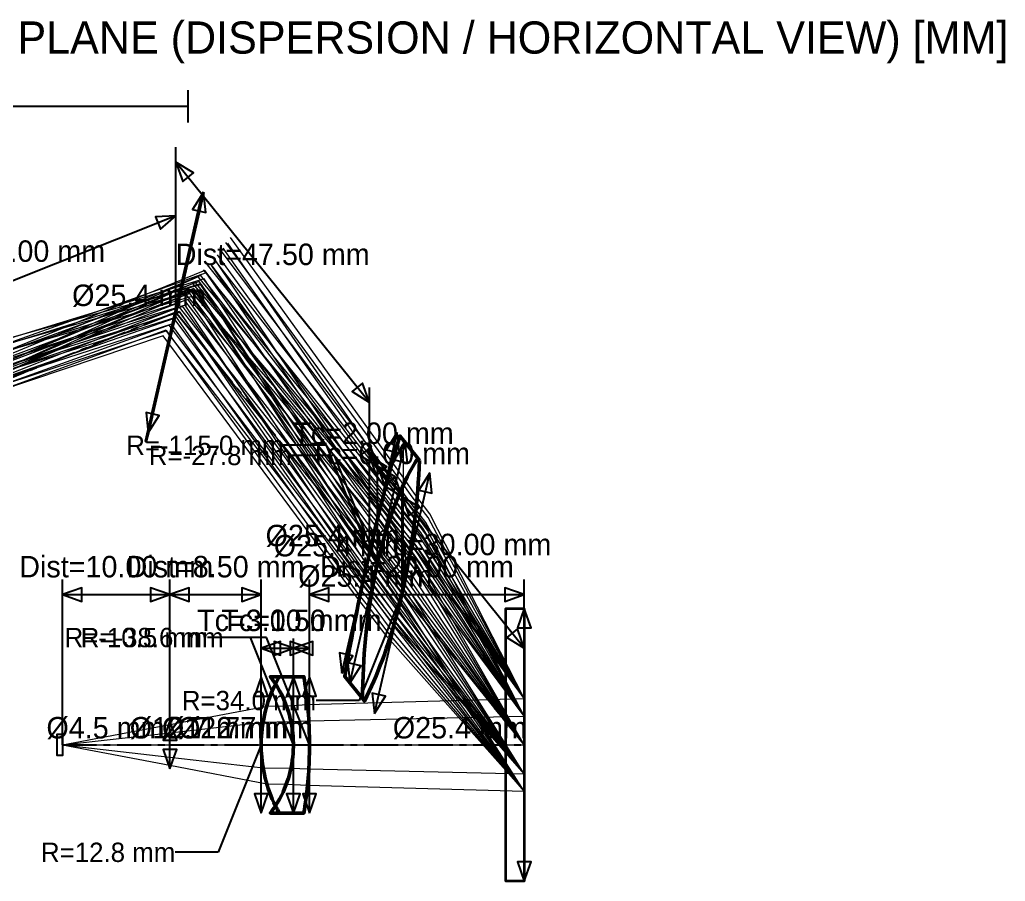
# Model space of a CAD drawing. Header units: metres. Extents: x -52 to 124, y -172 to 128.
# Drawn here: x -4 to 87.8, y 47.3 to 127.5 of the extents above; entities that cross this region are included whole.
import ezdxf
from ezdxf.enums import TextEntityAlignment as Align

# ---------------------------------------------------------------- set-up
doc = ezdxf.new("R2010")
doc.units = ezdxf.units.M
doc.linetypes.add('CENTER', pattern=[5.08, 3.175, -0.635, 0.635, -0.635])
for name, color, linetype, lineweight in [('ANNOTATIONS', 3, 'CONTINUOUS', 25), ('DIMENSIONS_LINEAR', 4, 'CONTINUOUS', 25), ('DIMENSIONS_RADIAL', 6, 'CONTINUOUS', 25), ('OPTICAL_AXIS', 1, 'CENTER', 25), ('OPTICS_COMPONENTS', 2, 'CONTINUOUS', 35), ('OPTICS_HATCH', 8, 'CONTINUOUS', 13), ('OPTICS_LENSES', 7, 'CONTINUOUS', 50), ('RAYS_785NM', 1, 'CONTINUOUS', 18), ('RAYS_850NM', 3, 'CONTINUOUS', 18), ('RAYS_900NM', 5, 'CONTINUOUS', 18)]:
    doc.layers.add(name, color=color, linetype=linetype, lineweight=lineweight)
doc.styles.add('OpenSansCondensed-Light', font='OpenSansCondensed-Light.ttf')
doc.dimstyles.new('EZDXF', dxfattribs={"dimtxt": 0.25, "dimasz": 0.175, "dimexe": 0.375, "dimexo": 0.125, "dimgap": 0.1, "dimtad": 1, "dimlfac": 100, "dimzin": 12, "dimdsep": 46, "dimtxsty": 'OpenSansCondensed-Light', "dimblk": 'ARCHTICK', "dimcen": 2.5, "dimazin": 3, "dimtfac": 0.5, "dimtmove": 2, "dimatfit": 3})

# ---------------------------------------------------------------- blocks, each defined once
blk = doc.blocks.new('_ARCHTICK')
at = {"color": 0, "linetype": 'BYBLOCK', "const_width": 0.15}
blk.add_lwpolyline([(-0.5, -0.5), (0.5, 0.5)], dxfattribs=at)

msp = doc.modelspace()

# ---------------------------------------------------------------- hatches: boundary and pattern name
at = {"layer": 'OPTICS_HATCH'}
h = msp.add_hatch(dxfattribs=at)
h.set_pattern_fill('ANSI31', scale=2.5, angle=45)
h.paths.add_polyline_path([(33.08, 86.713), (32.825, 86.291), (32.578, 85.859), (32.339, 85.418), (32.107, 84.967), (31.882, 84.508), (31.665, 84.04), (31.454, 83.563), (31.249, 83.079), (31.052, 82.586), (30.86, 82.086), (30.675, 81.577), (30.496, 81.061), (30.323, 80.538), (30.156, 80.007), (29.995, 79.468), (29.84, 78.923), (29.69, 78.37), (29.547, 77.81), (29.409, 77.242), (29.277, 76.668), (29.151, 76.086), (29.031, 75.497), (28.916, 74.901), (28.807, 74.298), (28.705, 73.687), (28.608, 73.069), (28.517, 72.443), (28.432, 71.81), (28.354, 71.17), (28.281, 70.521), (28.215, 69.865), (28.156, 69.201), (28.103, 68.528), (28.057, 67.847), (28.017, 67.157), (27.985, 66.459), (27.961, 65.751), (27.944, 65.034), (27.935, 64.307), (26.278, 66.364), (26.278, 66.364), (26.383, 66.971), (26.49, 67.577), (26.598, 68.181), (26.707, 68.784), (26.818, 69.385), (26.93, 69.983), (27.044, 70.581), (27.159, 71.176), (27.276, 71.77), (27.393, 72.362), (27.513, 72.952), (27.633, 73.54), (27.756, 74.127), (27.879, 74.712), (28.004, 75.295), (28.13, 75.877), (28.258, 76.456), (28.387, 77.034), (28.518, 77.611), (28.65, 78.185), (28.783, 78.758), (28.918, 79.329), (29.054, 79.898), (29.191, 80.466), (29.33, 81.032), (29.471, 81.596), (29.612, 82.158), (29.756, 82.719), (29.9, 83.277), (30.046, 83.835), (30.193, 84.39), (30.342, 84.944), (30.492, 85.495), (30.644, 86.046), (30.797, 86.594), (30.951, 87.141), (31.107, 87.685), (31.264, 88.228), (31.423, 88.77), (33.08, 86.713)])
h = msp.add_hatch(dxfattribs=at)
h.set_pattern_fill('ANSI31', scale=2.5, angle=45)
h.paths.add_polyline_path([(33.258, 86.492), (33.222, 85.798), (33.181, 85.111), (33.134, 84.43), (33.082, 83.757), (33.024, 83.091), (32.961, 82.431), (32.892, 81.777), (32.819, 81.13), (32.74, 80.49), (32.657, 79.855), (32.568, 79.227), (32.474, 78.605), (32.376, 77.989), (32.272, 77.379), (32.164, 76.775), (32.051, 76.177), (31.934, 75.585), (31.811, 74.998), (31.684, 74.418), (31.552, 73.843), (31.415, 73.275), (31.274, 72.712), (31.128, 72.155), (30.977, 71.604), (30.821, 71.059), (30.661, 70.52), (30.495, 69.987), (30.325, 69.46), (30.15, 68.939), (29.97, 68.425), (29.785, 67.916), (29.594, 67.414), (29.399, 66.919), (29.198, 66.43), (28.992, 65.947), (28.781, 65.471), (28.564, 65.003), (28.341, 64.541), (28.112, 64.086), (27.935, 64.307), (27.935, 64.307), (27.944, 65.034), (27.961, 65.751), (27.985, 66.459), (28.017, 67.157), (28.057, 67.847), (28.103, 68.528), (28.156, 69.201), (28.215, 69.865), (28.281, 70.521), (28.354, 71.17), (28.432, 71.81), (28.517, 72.443), (28.608, 73.069), (28.705, 73.687), (28.807, 74.298), (28.916, 74.901), (29.031, 75.497), (29.151, 76.086), (29.277, 76.668), (29.409, 77.242), (29.547, 77.81), (29.69, 78.37), (29.84, 78.923), (29.995, 79.468), (30.156, 80.007), (30.323, 80.538), (30.496, 81.061), (30.675, 81.577), (30.86, 82.086), (31.052, 82.586), (31.249, 83.079), (31.454, 83.563), (31.665, 84.04), (31.882, 84.508), (32.107, 84.967), (32.339, 85.418), (32.578, 85.859), (32.825, 86.291), (33.08, 86.713), (33.258, 86.492)])
h = msp.add_hatch(dxfattribs=at)
h.set_pattern_fill('ANSI31', scale=2.5, angle=45)
h.paths.add_polyline_path([(20.186, 66.35), (20.006, 66.024), (19.839, 65.699), (19.682, 65.373), (19.537, 65.047), (19.403, 64.722), (19.279, 64.396), (19.164, 64.071), (19.06, 63.745), (18.965, 63.419), (18.879, 63.094), (18.803, 62.768), (18.735, 62.442), (18.676, 62.117), (18.626, 61.791), (18.584, 61.465), (18.551, 61.14), (18.526, 60.814), (18.509, 60.488), (18.501, 60.163), (18.501, 59.837), (18.509, 59.512), (18.526, 59.186), (18.551, 58.86), (18.584, 58.535), (18.626, 58.209), (18.676, 57.883), (18.735, 57.558), (18.803, 57.232), (18.879, 56.906), (18.965, 56.581), (19.06, 56.255), (19.164, 55.929), (19.279, 55.604), (19.403, 55.278), (19.537, 54.953), (19.682, 54.627), (19.839, 54.301), (20.006, 53.976), (20.186, 53.65), (19.362, 53.65), (19.362, 53.65), (19.6, 53.976), (19.819, 54.301), (20.021, 54.627), (20.207, 54.953), (20.378, 55.278), (20.535, 55.604), (20.679, 55.929), (20.809, 56.255), (20.928, 56.581), (21.034, 56.906), (21.129, 57.232), (21.212, 57.558), (21.284, 57.883), (21.346, 58.209), (21.397, 58.535), (21.438, 58.86), (21.468, 59.186), (21.489, 59.512), (21.499, 59.837), (21.499, 60.163), (21.489, 60.488), (21.468, 60.814), (21.438, 61.14), (21.397, 61.465), (21.346, 61.791), (21.284, 62.117), (21.212, 62.442), (21.129, 62.768), (21.034, 63.094), (20.928, 63.419), (20.809, 63.745), (20.679, 64.071), (20.535, 64.396), (20.378, 64.722), (20.207, 65.047), (20.021, 65.373), (19.819, 65.699), (19.6, 66.024), (19.362, 66.35), (20.186, 66.35)])
h = msp.add_hatch(dxfattribs=at)
h.set_pattern_fill('ANSI31', scale=2.5, angle=45)
h.paths.add_polyline_path([(19.362, 66.35), (19.6, 66.024), (19.819, 65.699), (20.021, 65.373), (20.207, 65.047), (20.378, 64.722), (20.535, 64.396), (20.679, 64.071), (20.809, 63.745), (20.928, 63.419), (21.034, 63.094), (21.129, 62.768), (21.212, 62.442), (21.284, 62.117), (21.346, 61.791), (21.397, 61.465), (21.438, 61.14), (21.468, 60.814), (21.489, 60.488), (21.499, 60.163), (21.499, 59.837), (21.489, 59.512), (21.468, 59.186), (21.438, 58.86), (21.397, 58.535), (21.346, 58.209), (21.284, 57.883), (21.212, 57.558), (21.129, 57.232), (21.034, 56.906), (20.928, 56.581), (20.809, 56.255), (20.679, 55.929), (20.535, 55.604), (20.378, 55.278), (20.207, 54.953), (20.021, 54.627), (19.819, 54.301), (19.6, 53.976), (19.362, 53.65), (22.474, 53.65), (22.474, 53.65), (22.527, 53.976), (22.577, 54.301), (22.624, 54.627), (22.669, 54.953), (22.71, 55.278), (22.749, 55.604), (22.785, 55.929), (22.818, 56.255), (22.848, 56.581), (22.876, 56.906), (22.901, 57.232), (22.923, 57.558), (22.942, 57.883), (22.958, 58.209), (22.972, 58.535), (22.983, 58.86), (22.991, 59.186), (22.997, 59.512), (23, 59.837), (23, 60.163), (22.997, 60.488), (22.991, 60.814), (22.983, 61.14), (22.972, 61.465), (22.958, 61.791), (22.942, 62.117), (22.923, 62.442), (22.901, 62.768), (22.876, 63.094), (22.848, 63.419), (22.818, 63.745), (22.785, 64.071), (22.749, 64.396), (22.71, 64.722), (22.669, 65.047), (22.624, 65.373), (22.577, 65.699), (22.527, 66.024), (22.474, 66.35), (19.362, 66.35)])

# ---------------------------------------------------------------- linework, layer by layer
at = {"layer": 'ANNOTATIONS'}
for p, q in [((11.698, 117.974), (11.698, 120.974)), ((-38.302, 119.474), (11.698, 119.474))]:
    msp.add_line(p, q, dxfattribs=at)
msp.add_lwpolyline([(0, 61), (0, 59), (-0.5, 59), (-0.5, 61)], close=True, dxfattribs=at)
at = {"layer": 'DIMENSIONS_LINEAR'}
for p, q in [((10.563, 100.27), (10.563, 115.671)), ((28.584, 91.898), (10.563, 114.27)), ((7.99, 89.067), (13.136, 111.474)), ((10.563, 100.27), (10.563, 110.171)), ((10.563, 109.27), (-19.045, 97.495)), ((28.584, 77.898), (28.584, 93.298)), ((26.011, 66.695), (31.156, 89.101)), ((26.77, 65.753), (31.915, 88.159)), ((28.584, 77.898), (28.584, 87.798)), ((29.342, 85.956), (28.584, 86.898)), ((29.342, 76.956), (29.342, 86.856)), ((29.342, 76.956), (29.342, 86.856)), ((31.619, 83.13), (29.342, 85.956)), ((29.046, 62.927), (34.191, 85.333)), ((31.619, 74.13), (31.619, 84.03)), ((31.619, 74.13), (31.619, 84.03)), ((43, 69), (31.619, 83.13)), ((0, 60), (0, 75.4)), ((10, 60), (10, 75.4)), ((10, 60), (10, 75.4)), ((18.5, 60), (18.5, 75.4)), ((23, 60), (23, 75.4)), ((43, 60), (43, 75.4)), ((0, 74), (10, 74)), ((10, 74), (18.5, 74)), ((23, 74), (43, 74)), ((43, 47.3), (43, 72.7)), ((18.5, 60), (18.5, 69.9)), ((21.5, 60), (21.5, 69.9)), ((21.5, 60), (21.5, 69.9)), ((23, 60), (23, 69.9)), ((43, 60), (43, 69.9)), ((18.5, 69), (21.5, 69)), ((21.5, 69), (23, 69)), ((18.5, 53.65), (18.5, 66.35)), ((21.5, 53.65), (21.5, 66.35)), ((23, 53.65), (23, 66.35)), ((10, 57.764), (10, 62.236))]:
    msp.add_line(p, q, dxfattribs=at)
for points in [[(10.563, 114.27), (11.201, 112.473), (12.183, 113.264)], [(13.136, 111.474), (12.119, 109.86), (13.347, 109.578)], [(10.563, 109.27), (8.658, 109.191), (9.123, 108.02)], [(28.584, 91.898), (27.945, 93.695), (26.964, 92.905)], [(7.99, 89.067), (9.007, 90.681), (7.779, 90.963)], [(31.156, 89.101), (30.139, 87.488), (31.367, 87.206)], [(31.915, 88.159), (30.898, 86.546), (32.126, 86.264)], [(29.342, 85.956), (28.704, 87.753), (27.723, 86.963)], [(28.584, 86.898), (29.222, 85.101), (30.203, 85.891)], [(29.342, 85.956), (29.981, 84.159), (30.962, 84.949)], [(31.619, 83.13), (30.98, 84.927), (29.999, 84.137)], [(34.191, 85.333), (33.174, 83.72), (34.402, 83.438)], [(31.619, 83.13), (32.257, 81.333), (33.238, 82.123)], [(0, 74), (1.8, 73.37), (1.8, 74.63)], [(10, 74), (8.2, 74.63), (8.2, 73.37)], [(10, 74), (11.8, 73.37), (11.8, 74.63)], [(18.5, 74), (16.7, 74.63), (16.7, 73.37)], [(23, 74), (24.8, 73.37), (24.8, 74.63)], [(43, 74), (41.2, 74.63), (41.2, 73.37)], [(43, 72.7), (42.37, 70.9), (43.63, 70.9)], [(43, 69), (42.362, 70.797), (41.38, 70.007)], [(18.5, 69), (20.3, 68.37), (20.3, 69.63)], [(21.5, 69), (19.7, 69.63), (19.7, 68.37)], [(23, 69), (21.2, 69.63), (21.2, 68.37)], [(21.5, 69), (23.3, 68.37), (23.3, 69.63)], [(26.011, 66.695), (27.028, 68.308), (25.8, 68.59)], [(26.77, 65.753), (27.787, 67.366), (26.559, 67.648)], [(18.5, 66.35), (17.87, 64.55), (19.13, 64.55)], [(21.5, 66.35), (20.87, 64.55), (22.13, 64.55)], [(23, 66.35), (22.37, 64.55), (23.63, 64.55)], [(29.046, 62.927), (30.063, 64.54), (28.835, 64.822)], [(10, 62.236), (9.37, 60.436), (10.63, 60.436)], [(10, 57.764), (10.63, 59.564), (9.37, 59.564)], [(18.5, 53.65), (19.13, 55.45), (17.87, 55.45)], [(21.5, 53.65), (22.13, 55.45), (20.87, 55.45)], [(23, 53.65), (23.63, 55.45), (22.37, 55.45)], [(43, 47.3), (43.63, 49.1), (42.37, 49.1)]]:
    msp.add_lwpolyline(points, close=True, dxfattribs=at)
at = {"layer": 'OPTICAL_AXIS'}
for p, q in [((10.563, 100.27), (-19.045, 88.495)), ((28.584, 77.898), (10.563, 100.27)), ((29.342, 76.956), (28.584, 77.898)), ((31.619, 74.13), (29.342, 76.956)), ((43, 60), (31.619, 74.13)), ((0, 60), (10, 60)), ((10, 60), (18.5, 60)), ((18.5, 60), (21.5, 60)), ((21.5, 60), (23, 60)), ((23, 60), (43, 60))]:
    msp.add_line(p, q, dxfattribs=at)
at = {"layer": 'OPTICS_COMPONENTS'}
for points in [[(13.136, 111.474), (7.99, 89.067), (7.745, 88.252), (12.89, 110.658)], [(43, 72.7), (43, 47.3), (41.268, 47.3), (41.268, 72.7)]]:
    msp.add_lwpolyline(points, close=True, dxfattribs=at)
at = {"layer": 'OPTICS_LENSES'}
for points in [[(33.08, 86.713), (32.825, 86.291), (32.578, 85.859), (32.339, 85.418), (32.107, 84.967), (31.882, 84.508), (31.665, 84.04), (31.454, 83.563), (31.249, 83.079), (31.052, 82.586), (30.86, 82.086), (30.675, 81.577), (30.496, 81.061), (30.323, 80.538), (30.156, 80.007), (29.995, 79.468), (29.84, 78.923), (29.69, 78.37), (29.547, 77.81), (29.409, 77.242), (29.277, 76.668), (29.151, 76.086), (29.031, 75.497), (28.916, 74.901), (28.807, 74.298), (28.705, 73.687), (28.608, 73.069), (28.517, 72.443), (28.432, 71.81), (28.354, 71.17), (28.281, 70.521), (28.215, 69.865), (28.156, 69.201), (28.103, 68.528), (28.057, 67.847), (28.017, 67.157), (27.985, 66.459), (27.961, 65.751), (27.944, 65.034), (27.935, 64.307), (26.278, 66.364), (26.278, 66.364), (26.383, 66.971), (26.49, 67.577), (26.598, 68.181), (26.707, 68.784), (26.818, 69.385), (26.93, 69.983), (27.044, 70.581), (27.159, 71.176), (27.276, 71.77), (27.393, 72.362), (27.513, 72.952), (27.633, 73.54), (27.756, 74.127), (27.879, 74.712), (28.004, 75.295), (28.13, 75.877), (28.258, 76.456), (28.387, 77.034), (28.518, 77.611), (28.65, 78.185), (28.783, 78.758), (28.918, 79.329), (29.054, 79.898), (29.191, 80.466), (29.33, 81.032), (29.471, 81.596), (29.612, 82.158), (29.756, 82.719), (29.9, 83.277), (30.046, 83.835), (30.193, 84.39), (30.342, 84.944), (30.492, 85.495), (30.644, 86.046), (30.797, 86.594), (30.951, 87.141), (31.107, 87.685), (31.264, 88.228), (31.423, 88.77), (33.08, 86.713)], [(33.258, 86.492), (33.222, 85.798), (33.181, 85.111), (33.134, 84.43), (33.082, 83.757), (33.024, 83.091), (32.961, 82.431), (32.892, 81.777), (32.819, 81.13), (32.74, 80.49), (32.657, 79.855), (32.568, 79.227), (32.474, 78.605), (32.376, 77.989), (32.272, 77.379), (32.164, 76.775), (32.051, 76.177), (31.934, 75.585), (31.811, 74.998), (31.684, 74.418), (31.552, 73.843), (31.415, 73.275), (31.274, 72.712), (31.128, 72.155), (30.977, 71.604), (30.821, 71.059), (30.661, 70.52), (30.495, 69.987), (30.325, 69.46), (30.15, 68.939), (29.97, 68.425), (29.785, 67.916), (29.594, 67.414), (29.399, 66.919), (29.198, 66.43), (28.992, 65.947), (28.781, 65.471), (28.564, 65.003), (28.341, 64.541), (28.112, 64.086), (27.935, 64.307), (27.935, 64.307), (27.944, 65.034), (27.961, 65.751), (27.985, 66.459), (28.017, 67.157), (28.057, 67.847), (28.103, 68.528), (28.156, 69.201), (28.215, 69.865), (28.281, 70.521), (28.354, 71.17), (28.432, 71.81), (28.517, 72.443), (28.608, 73.069), (28.705, 73.687), (28.807, 74.298), (28.916, 74.901), (29.031, 75.497), (29.151, 76.086), (29.277, 76.668), (29.409, 77.242), (29.547, 77.81), (29.69, 78.37), (29.84, 78.923), (29.995, 79.468), (30.156, 80.007), (30.323, 80.538), (30.496, 81.061), (30.675, 81.577), (30.86, 82.086), (31.052, 82.586), (31.249, 83.079), (31.454, 83.563), (31.665, 84.04), (31.882, 84.508), (32.107, 84.967), (32.339, 85.418), (32.578, 85.859), (32.825, 86.291), (33.08, 86.713), (33.258, 86.492)], [(20.186, 66.35), (20.006, 66.024), (19.839, 65.699), (19.682, 65.373), (19.537, 65.047), (19.403, 64.722), (19.279, 64.396), (19.164, 64.071), (19.06, 63.745), (18.965, 63.419), (18.879, 63.094), (18.803, 62.768), (18.735, 62.442), (18.676, 62.117), (18.626, 61.791), (18.584, 61.465), (18.551, 61.14), (18.526, 60.814), (18.509, 60.488), (18.501, 60.163), (18.501, 59.837), (18.509, 59.512), (18.526, 59.186), (18.551, 58.86), (18.584, 58.535), (18.626, 58.209), (18.676, 57.883), (18.735, 57.558), (18.803, 57.232), (18.879, 56.906), (18.965, 56.581), (19.06, 56.255), (19.164, 55.929), (19.279, 55.604), (19.403, 55.278), (19.537, 54.953), (19.682, 54.627), (19.839, 54.301), (20.006, 53.976), (20.186, 53.65), (19.362, 53.65), (19.362, 53.65), (19.6, 53.976), (19.819, 54.301), (20.021, 54.627), (20.207, 54.953), (20.378, 55.278), (20.535, 55.604), (20.679, 55.929), (20.809, 56.255), (20.928, 56.581), (21.034, 56.906), (21.129, 57.232), (21.212, 57.558), (21.284, 57.883), (21.346, 58.209), (21.397, 58.535), (21.438, 58.86), (21.468, 59.186), (21.489, 59.512), (21.499, 59.837), (21.499, 60.163), (21.489, 60.488), (21.468, 60.814), (21.438, 61.14), (21.397, 61.465), (21.346, 61.791), (21.284, 62.117), (21.212, 62.442), (21.129, 62.768), (21.034, 63.094), (20.928, 63.419), (20.809, 63.745), (20.679, 64.071), (20.535, 64.396), (20.378, 64.722), (20.207, 65.047), (20.021, 65.373), (19.819, 65.699), (19.6, 66.024), (19.362, 66.35), (20.186, 66.35)], [(19.362, 66.35), (19.6, 66.024), (19.819, 65.699), (20.021, 65.373), (20.207, 65.047), (20.378, 64.722), (20.535, 64.396), (20.679, 64.071), (20.809, 63.745), (20.928, 63.419), (21.034, 63.094), (21.129, 62.768), (21.212, 62.442), (21.284, 62.117), (21.346, 61.791), (21.397, 61.465), (21.438, 61.14), (21.468, 60.814), (21.489, 60.488), (21.499, 60.163), (21.499, 59.837), (21.489, 59.512), (21.468, 59.186), (21.438, 58.86), (21.397, 58.535), (21.346, 58.209), (21.284, 57.883), (21.212, 57.558), (21.129, 57.232), (21.034, 56.906), (20.928, 56.581), (20.809, 56.255), (20.679, 55.929), (20.535, 55.604), (20.378, 55.278), (20.207, 54.953), (20.021, 54.627), (19.819, 54.301), (19.6, 53.976), (19.362, 53.65), (22.474, 53.65), (22.474, 53.65), (22.527, 53.976), (22.577, 54.301), (22.624, 54.627), (22.669, 54.953), (22.71, 55.278), (22.749, 55.604), (22.785, 55.929), (22.818, 56.255), (22.848, 56.581), (22.876, 56.906), (22.901, 57.232), (22.923, 57.558), (22.942, 57.883), (22.958, 58.209), (22.972, 58.535), (22.983, 58.86), (22.991, 59.186), (22.997, 59.512), (23, 59.837), (23, 60.163), (22.997, 60.488), (22.991, 60.814), (22.983, 61.14), (22.972, 61.465), (22.958, 61.791), (22.942, 62.117), (22.923, 62.442), (22.901, 62.768), (22.876, 63.094), (22.848, 63.419), (22.818, 63.745), (22.785, 64.071), (22.749, 64.396), (22.71, 64.722), (22.669, 65.047), (22.624, 65.373), (22.577, 65.699), (22.527, 66.024), (22.474, 66.35), (19.362, 66.35)]]:
    msp.add_lwpolyline(points, close=True, dxfattribs=at)
at = {"layer": 'RAYS_785NM'}
for p, q in [((30.912, 82.837), (14.428, 105.624)), ((31.286, 84.101), (14.681, 106.149)), ((13.365, 103.963), (-15.881, 93.558)), ((30.484, 82.9), (13.119, 104.243)), ((29.981, 80.23), (13.365, 103.963)), ((12.871, 103.708), (-16.739, 91.506)), ((30.115, 81.622), (12.871, 103.708)), ((11.527, 101.943), (-18.277, 89.088)), ((11.769, 102.481), (-18.211, 88.788)), ((11.858, 102.034), (-17.55, 90.925)), ((12.302, 102.286), (-16.731, 92.975)), ((29.452, 80.545), (11.527, 101.943)), ((29.818, 81.84), (11.769, 102.481)), ((29.221, 78.999), (11.858, 102.034)), ((29.074, 77.576), (12.302, 102.286)), ((12.041, 101.745), (-16.828, 93.265)), ((28.726, 76.257), (12.041, 101.745)), ((10.563, 100.27), (-19.045, 88.495)), ((10.851, 100.36), (-18.347, 90.34)), ((28.584, 77.898), (10.563, 100.27)), ((28.344, 76.312), (10.851, 100.36)), ((10.601, 99.823), (-18.418, 90.643)), ((27.995, 74.96), (10.601, 99.823)), ((9.611, 98.613), (-19.781, 87.944)), ((27.727, 75.171), (9.611, 98.613)), ((9.373, 98.084), (-19.822, 88.277)), ((27.375, 73.783), (9.373, 98.084)), ((32.256, 82.755), (31.286, 84.101)), ((31.388, 81.72), (30.484, 82.9)), ((31.786, 81.61), (30.912, 82.837)), ((33.825, 80.725), (32.256, 82.755)), ((30.678, 80.778), (29.818, 81.84)), ((33.217, 79.47), (31.388, 81.72)), ((30.942, 80.531), (30.115, 81.622)), ((32.7, 78.404), (30.678, 80.778)), ((33.581, 79.222), (31.786, 81.61)), ((30.252, 79.547), (29.452, 80.545)), ((30.739, 79.175), (29.981, 80.23)), ((32.95, 77.99), (30.942, 80.531)), ((43, 64.311), (33.825, 80.725)), ((29.971, 78.017), (29.221, 78.999)), ((32.411, 76.937), (30.252, 79.547)), ((32.84, 76.311), (30.739, 79.175)), ((43, 64.309), (33.217, 79.47)), ((43, 62.687), (33.581, 79.222)), ((32.187, 75.143), (29.971, 78.017)), ((43, 64.307), (32.7, 78.404)), ((29.342, 76.956), (28.584, 77.898)), ((29.807, 76.565), (29.074, 77.576)), ((43, 62.686), (32.95, 77.99)), ((29.11, 75.315), (28.344, 76.312)), ((29.476, 75.213), (28.726, 76.257)), ((31.619, 74.13), (29.342, 76.956)), ((31.989, 73.526), (29.807, 76.565)), ((43, 62.685), (32.411, 76.937)), ((43, 60), (32.84, 76.311)), ((31.3, 72.401), (29.11, 75.315)), ((28.541, 74.163), (27.727, 75.171)), ((28.801, 73.899), (27.995, 74.96)), ((31.601, 72.178), (29.476, 75.213)), ((43, 60), (32.187, 75.143)), ((28.252, 72.685), (27.375, 73.783)), ((30.693, 71.413), (28.541, 74.163)), ((30.879, 71.059), (28.801, 73.899)), ((43, 60), (31.619, 74.13)), ((43, 57.313), (31.989, 73.526)), ((30.237, 70.073), (28.252, 72.685)), ((43, 57.314), (31.3, 72.401)), ((43, 55.689), (31.601, 72.178)), ((43, 57.315), (30.693, 71.413)), ((43, 55.691), (30.879, 71.059)), ((43, 55.693), (30.237, 70.073)), ((22.816, 63.763), (43, 64.311)), ((22.816, 63.763), (43, 64.309)), ((22.816, 63.762), (43, 64.307)), ((10, 61.901), (19.021, 63.615)), ((10, 61.901), (19.021, 63.615)), ((10, 61.901), (19.021, 63.615)), ((19.021, 63.615), (20.844, 63.653)), ((19.021, 63.615), (20.844, 63.653)), ((19.021, 63.615), (20.844, 63.653)), ((20.844, 63.653), (22.816, 63.763)), ((20.844, 63.653), (22.816, 63.763)), ((20.844, 63.653), (22.816, 63.762)), ((22.935, 62.237), (43, 62.687)), ((22.935, 62.236), (43, 62.686)), ((22.935, 62.236), (43, 62.685)), ((0, 60), (10, 61.901)), ((0, 60), (10, 61.901)), ((0, 60), (10, 61.901)), ((10, 61.14), (18.678, 62.13)), ((10, 61.14), (18.678, 62.13)), ((10, 61.14), (18.678, 62.13)), ((18.678, 62.13), (21.272, 62.175)), ((18.678, 62.13), (21.272, 62.175)), ((18.678, 62.13), (21.272, 62.175)), ((21.272, 62.175), (22.935, 62.237)), ((21.272, 62.175), (22.935, 62.236)), ((21.272, 62.175), (22.935, 62.236)), ((0, 60), (10, 61.14)), ((0, 60), (10, 61.14)), ((0, 60), (10, 61.14)), ((0, 60), (10, 58.099)), ((0, 60), (10, 58.86)), ((0, 60), (10, 60)), ((0, 60), (10, 58.099)), ((0, 60), (10, 58.86)), ((0, 60), (10, 60)), ((0, 60), (10, 58.099)), ((0, 60), (10, 58.86)), ((0, 60), (10, 60)), ((10, 60), (18.5, 60)), ((10, 60), (18.5, 60)), ((10, 60), (18.5, 60)), ((18.5, 60), (21.5, 60)), ((18.5, 60), (21.5, 60)), ((18.5, 60), (21.5, 60)), ((21.5, 60), (23, 60)), ((21.5, 60), (23, 60)), ((21.5, 60), (23, 60)), ((23, 60), (43, 60)), ((23, 60), (43, 60)), ((23, 60), (43, 60)), ((10, 58.86), (18.678, 57.87)), ((10, 58.86), (18.678, 57.87)), ((10, 58.86), (18.678, 57.87)), ((10, 58.099), (19.021, 56.385)), ((10, 58.099), (19.021, 56.385)), ((10, 58.099), (19.021, 56.385)), ((18.678, 57.87), (21.272, 57.825)), ((18.678, 57.87), (21.272, 57.825)), ((18.678, 57.87), (21.272, 57.825)), ((21.272, 57.825), (22.935, 57.764)), ((21.272, 57.825), (22.935, 57.764)), ((21.272, 57.825), (22.935, 57.763)), ((22.935, 57.764), (43, 57.315)), ((22.935, 57.764), (43, 57.314)), ((22.935, 57.763), (43, 57.313)), ((19.021, 56.385), (20.844, 56.347)), ((19.021, 56.385), (20.844, 56.347)), ((19.021, 56.385), (20.844, 56.347)), ((20.844, 56.347), (22.816, 56.238)), ((20.844, 56.347), (22.816, 56.237)), ((20.844, 56.347), (22.816, 56.237)), ((22.816, 56.238), (43, 55.693)), ((22.816, 56.237), (43, 55.691)), ((22.816, 56.237), (43, 55.689))]:
    msp.add_line(p, q, dxfattribs=at)
at = {"layer": 'RAYS_850NM'}
for p, q in [((31.574, 84.514), (15.223, 106.78)), ((31.197, 83.253), (14.969, 106.26)), ((30.676, 83.195), (13.501, 104.721)), ((13.251, 104.188), (-16.315, 92.157)), ((30.306, 81.921), (13.251, 104.188)), ((30.251, 80.649), (13.89, 104.606)), ((12.13, 102.963), (-17.789, 89.45)), ((12.809, 102.931), (-16.182, 93.856)), ((29.994, 82.125), (12.13, 102.963)), ((29.333, 78.003), (12.809, 102.931)), ((11.886, 102.425), (-17.86, 89.752)), ((12.225, 102.516), (-17.136, 91.586)), ((12.545, 102.391), (-16.285, 94.145)), ((29.627, 80.836), (11.886, 102.425)), ((29.404, 79.304), (12.225, 102.516)), ((28.985, 76.695), (12.545, 102.391)), ((10.908, 100.75), (-18.64, 89.159)), ((10.951, 100.301), (-18.026, 91.295)), ((11.204, 100.84), (-17.948, 90.997)), ((28.752, 78.196), (10.908, 100.75)), ((28.172, 75.282), (10.951, 100.301)), ((28.52, 76.625), (11.204, 100.84)), ((9.699, 98.556), (-19.444, 88.918)), ((9.941, 99.087), (-19.395, 88.595)), ((27.54, 74.103), (9.699, 98.556)), ((27.89, 75.481), (9.941, 99.087)), ((32.571, 83.102), (31.574, 84.514)), ((31.595, 81.978), (30.676, 83.195)), ((32.092, 81.972), (31.197, 83.253)), ((34.04, 81.171), (32.571, 83.102)), ((30.865, 81.034), (29.994, 82.125)), ((31.143, 80.8), (30.306, 81.921)), ((33.364, 79.774), (31.595, 81.978)), ((33.803, 79.657), (32.092, 81.972)), ((30.433, 79.815), (29.627, 80.836)), ((32.838, 78.688), (30.865, 81.034)), ((33.103, 78.288), (31.143, 80.8)), ((43, 64.312), (34.04, 81.171)), ((31.017, 79.562), (30.251, 80.649)), ((30.154, 78.306), (29.404, 79.304)), ((32.555, 77.218), (30.433, 79.815)), ((33.068, 76.72), (31.017, 79.562)), ((43, 64.309), (33.364, 79.774)), ((43, 62.688), (33.803, 79.657)), ((29.507, 77.246), (28.752, 78.196)), ((32.346, 75.428), (30.154, 78.306)), ((43, 64.307), (32.838, 78.688)), ((43, 62.686), (33.103, 78.288)), ((30.059, 76.982), (29.333, 78.003)), ((31.771, 74.402), (29.507, 77.246)), ((43, 62.685), (32.555, 77.218)), ((29.276, 75.628), (28.52, 76.625)), ((29.721, 75.65), (28.985, 76.695)), ((32.226, 73.915), (30.059, 76.982)), ((43, 60), (33.068, 76.72)), ((28.69, 74.478), (27.89, 75.481)), ((28.962, 74.228), (28.172, 75.282)), ((31.47, 72.677), (29.276, 75.628)), ((31.849, 72.564), (29.721, 75.65)), ((43, 60), (32.346, 75.428)), ((30.857, 71.679), (28.69, 74.478)), ((43, 60), (31.771, 74.402)), ((28.395, 73.017), (27.54, 74.103)), ((31.057, 71.334), (28.962, 74.228)), ((43, 57.312), (32.226, 73.915)), ((30.411, 70.339), (28.395, 73.017)), ((43, 57.314), (31.47, 72.677)), ((43, 55.688), (31.849, 72.564)), ((43, 57.315), (30.857, 71.679)), ((43, 55.691), (31.057, 71.334)), ((43, 55.693), (30.411, 70.339)), ((22.816, 63.763), (43, 64.312)), ((22.816, 63.763), (43, 64.309)), ((22.816, 63.763), (43, 64.307)), ((10, 61.901), (19.021, 63.615)), ((10, 61.901), (19.021, 63.615)), ((10, 61.901), (19.021, 63.615)), ((19.021, 63.615), (20.844, 63.654)), ((19.021, 63.615), (20.844, 63.653)), ((19.021, 63.615), (20.844, 63.653)), ((20.844, 63.653), (22.816, 63.763)), ((20.844, 63.653), (22.816, 63.763)), ((20.844, 63.654), (22.816, 63.763)), ((22.935, 62.237), (43, 62.688)), ((22.935, 62.236), (43, 62.686)), ((22.935, 62.236), (43, 62.685)), ((0, 60), (10, 61.901)), ((0, 60), (10, 61.901)), ((0, 60), (10, 61.901)), ((10, 61.14), (18.678, 62.13)), ((10, 61.14), (18.678, 62.13)), ((10, 61.14), (18.678, 62.13)), ((18.678, 62.13), (21.272, 62.175)), ((18.678, 62.13), (21.272, 62.175)), ((18.678, 62.13), (21.272, 62.175)), ((21.272, 62.175), (22.935, 62.237)), ((21.272, 62.175), (22.935, 62.236)), ((21.272, 62.175), (22.935, 62.236)), ((0, 60), (10, 61.14)), ((0, 60), (10, 61.14)), ((0, 60), (10, 61.14)), ((0, 60), (10, 58.099)), ((0, 60), (10, 58.86)), ((0, 60), (10, 60)), ((0, 60), (10, 58.099)), ((0, 60), (10, 58.86)), ((0, 60), (10, 60)), ((0, 60), (10, 58.099)), ((0, 60), (10, 58.86)), ((0, 60), (10, 60)), ((10, 60), (18.5, 60)), ((10, 60), (18.5, 60)), ((10, 60), (18.5, 60)), ((18.5, 60), (21.5, 60)), ((18.5, 60), (21.5, 60)), ((18.5, 60), (21.5, 60)), ((21.5, 60), (23, 60)), ((21.5, 60), (23, 60)), ((21.5, 60), (23, 60)), ((23, 60), (43, 60)), ((23, 60), (43, 60)), ((23, 60), (43, 60)), ((10, 58.86), (18.678, 57.87)), ((10, 58.86), (18.678, 57.87)), ((10, 58.86), (18.678, 57.87)), ((10, 58.099), (19.021, 56.385)), ((10, 58.099), (19.021, 56.385)), ((10, 58.099), (19.021, 56.385)), ((18.678, 57.87), (21.272, 57.825)), ((18.678, 57.87), (21.272, 57.825)), ((18.678, 57.87), (21.272, 57.825)), ((21.272, 57.825), (22.935, 57.764)), ((21.272, 57.825), (22.935, 57.764)), ((21.272, 57.825), (22.935, 57.763)), ((22.935, 57.764), (43, 57.315)), ((22.935, 57.764), (43, 57.314)), ((22.935, 57.763), (43, 57.312)), ((19.021, 56.385), (20.844, 56.347)), ((19.021, 56.385), (20.844, 56.347)), ((19.021, 56.385), (20.844, 56.346)), ((20.844, 56.347), (22.816, 56.237)), ((20.844, 56.347), (22.816, 56.237)), ((20.844, 56.346), (22.816, 56.237)), ((22.816, 56.237), (43, 55.693)), ((22.816, 56.237), (43, 55.691)), ((22.816, 56.237), (43, 55.688))]:
    msp.add_line(p, q, dxfattribs=at)
at = {"layer": 'RAYS_900NM'}
for p, q in [((31.418, 83.571), (15.382, 106.735)), ((31.798, 84.83), (15.636, 107.25)), ((30.569, 82.324), (13.767, 104.827)), ((30.941, 83.594), (14.019, 105.357)), ((30.46, 80.967), (14.291, 105.088)), ((12.373, 103.067), (-17.301, 90.632)), ((12.62, 103.603), (-17.225, 90.326)), ((12.724, 103.159), (-16.581, 92.464)), ((12.931, 102.876), (-15.874, 94.808)), ((13.197, 103.416), (-15.766, 94.517)), ((29.867, 81.227), (12.373, 103.067)), ((30.235, 82.51), (12.62, 103.603)), ((29.655, 79.713), (12.724, 103.159)), ((29.184, 77.026), (12.931, 102.876)), ((29.532, 78.327), (13.197, 103.416)), ((11.377, 101.392), (-18.097, 90.043)), ((11.685, 101.482), (-17.411, 91.875)), ((28.983, 78.596), (11.377, 101.392)), ((28.762, 77.046), (11.685, 101.482)), ((11.428, 100.942), (-17.497, 92.168)), ((28.414, 75.714), (11.428, 100.942)), ((10.144, 99.188), (-18.934, 89.778)), ((10.391, 99.723), (-18.874, 89.466)), ((27.764, 74.531), (10.144, 99.188)), ((28.114, 75.895), (10.391, 99.723)), ((32.817, 83.364), (31.798, 84.83)), ((31.881, 82.322), (30.941, 83.594)), ((32.33, 82.245), (31.418, 83.571)), ((34.206, 81.516), (32.817, 83.364)), ((31.121, 81.377), (30.235, 82.51)), ((31.422, 81.16), (30.569, 82.324)), ((33.565, 80.189), (31.881, 82.322)), ((33.974, 79.993), (32.33, 82.245)), ((30.683, 80.173), (29.867, 81.227)), ((31.233, 79.853), (30.46, 80.967)), ((33.025, 79.074), (31.121, 81.377)), ((33.312, 78.696), (31.422, 81.16)), ((43, 64.313), (34.206, 81.516)), ((32.75, 77.599), (30.683, 80.173)), ((33.243, 77.033), (31.233, 79.853)), ((43, 64.31), (33.565, 80.189)), ((43, 62.688), (33.974, 79.993)), ((30.408, 78.692), (29.655, 79.713)), ((43, 64.308), (33.025, 79.074)), ((29.735, 77.631), (28.983, 78.596)), ((30.255, 77.294), (29.532, 78.327)), ((32.563, 75.815), (30.408, 78.692)), ((43, 62.687), (33.312, 78.696)), ((31.977, 74.769), (29.735, 77.631)), ((32.406, 74.212), (30.255, 77.294)), ((43, 62.685), (32.75, 77.599)), ((29.506, 76.044), (28.762, 77.046)), ((29.911, 75.977), (29.184, 77.026)), ((43, 60), (33.243, 77.033)), ((28.895, 74.897), (28.114, 75.895)), ((29.184, 74.666), (28.414, 75.714)), ((31.698, 73.05), (29.506, 76.044)), ((32.037, 72.858), (29.911, 75.977)), ((43, 60), (32.563, 75.815)), ((28.594, 73.459), (27.764, 74.531)), ((31.077, 72.037), (28.895, 74.897)), ((31.297, 71.705), (29.184, 74.666)), ((43, 60), (31.977, 74.769)), ((30.644, 70.697), (28.594, 73.459)), ((43, 57.312), (32.406, 74.212)), ((43, 57.313), (31.698, 73.05)), ((43, 55.687), (32.037, 72.858)), ((43, 57.315), (31.077, 72.037)), ((43, 55.69), (31.297, 71.705)), ((43, 55.692), (30.644, 70.697)), ((22.816, 63.763), (43, 64.313)), ((22.816, 63.763), (43, 64.31)), ((22.816, 63.763), (43, 64.308)), ((10, 61.901), (19.021, 63.615)), ((10, 61.901), (19.021, 63.615)), ((10, 61.901), (19.021, 63.615)), ((19.021, 63.615), (20.844, 63.654)), ((19.021, 63.615), (20.844, 63.653)), ((19.021, 63.615), (20.844, 63.653)), ((20.844, 63.653), (22.816, 63.763)), ((20.844, 63.653), (22.816, 63.763)), ((20.844, 63.654), (22.816, 63.763)), ((22.935, 62.237), (43, 62.688)), ((22.935, 62.236), (43, 62.687)), ((22.935, 62.236), (43, 62.685)), ((0, 60), (10, 61.901)), ((0, 60), (10, 61.901)), ((0, 60), (10, 61.901)), ((10, 61.14), (18.678, 62.13)), ((10, 61.14), (18.678, 62.13)), ((10, 61.14), (18.678, 62.13)), ((18.678, 62.13), (21.272, 62.175)), ((18.678, 62.13), (21.272, 62.175)), ((18.678, 62.13), (21.272, 62.175)), ((21.272, 62.175), (22.935, 62.237)), ((21.272, 62.175), (22.935, 62.236)), ((21.272, 62.175), (22.935, 62.236)), ((0, 60), (10, 61.14)), ((0, 60), (10, 61.14)), ((0, 60), (10, 61.14)), ((0, 60), (10, 58.099)), ((0, 60), (10, 58.86)), ((0, 60), (10, 60)), ((0, 60), (10, 58.099)), ((0, 60), (10, 58.86)), ((0, 60), (10, 60)), ((0, 60), (10, 58.099)), ((0, 60), (10, 58.86)), ((0, 60), (10, 60)), ((10, 60), (18.5, 60)), ((10, 60), (18.5, 60)), ((10, 60), (18.5, 60)), ((18.5, 60), (21.5, 60)), ((18.5, 60), (21.5, 60)), ((18.5, 60), (21.5, 60)), ((21.5, 60), (23, 60)), ((21.5, 60), (23, 60)), ((21.5, 60), (23, 60)), ((23, 60), (43, 60)), ((23, 60), (43, 60)), ((23, 60), (43, 60)), ((10, 58.86), (18.678, 57.87)), ((10, 58.86), (18.678, 57.87)), ((10, 58.86), (18.678, 57.87)), ((10, 58.099), (19.021, 56.385)), ((10, 58.099), (19.021, 56.385)), ((10, 58.099), (19.021, 56.385)), ((18.678, 57.87), (21.272, 57.825)), ((18.678, 57.87), (21.272, 57.825)), ((18.678, 57.87), (21.272, 57.825)), ((21.272, 57.825), (22.935, 57.764)), ((21.272, 57.825), (22.935, 57.764)), ((21.272, 57.825), (22.935, 57.763)), ((22.935, 57.764), (43, 57.315)), ((22.935, 57.764), (43, 57.313)), ((22.935, 57.763), (43, 57.312)), ((19.021, 56.385), (20.844, 56.347)), ((19.021, 56.385), (20.844, 56.347)), ((19.021, 56.385), (20.844, 56.346)), ((20.844, 56.347), (22.816, 56.237)), ((20.844, 56.347), (22.816, 56.237)), ((20.844, 56.346), (22.816, 56.237)), ((22.816, 56.237), (43, 55.692)), ((22.816, 56.237), (43, 55.69)), ((22.816, 56.237), (43, 55.687))]:
    msp.add_line(p, q, dxfattribs=at)

# ---------------------------------------------------------------- texts
at = {"layer": 'ANNOTATIONS'}
msp.add_text('SECTION A-A: XZ PLANE (DISPERSION / HORIZONTAL VIEW) [MM]', height=3, dxfattribs=at).set_placement((-38.302, 123.474), align=Align.BOTTOM_LEFT)
at = {"layer": 'DIMENSIONS_LINEAR'}
for s, p in [('Tc=50.00 mm', (-4.241, 104.383)), ('Dist=47.50 mm', (19.573, 104.084)), ('%%c25.4 mm', (7.136, 100.27)), ('Tc=2.00 mm', (28.963, 87.427)), ('Tc=6.00 mm', (30.48, 85.543)), ('%%c25.4 mm', (25.156, 77.898)), ('%%c25.4 mm', (25.915, 76.956)), ('Tc=30.00 mm', (37.309, 77.065)), ('Dist=10.00 mm', (5, 75)), ('Dist=8.50 mm', (14.25, 75)), ('Dist=20.00 mm', (33, 75)), ('%%c25.4 mm', (28.191, 74.13)), ('Tc=3.00 mm', (20, 70)), ('Tc=1.50 mm', (22.25, 70)), ('%%c4.5 mm', (4, 60)), ('%%c12.7 mm', (12.5, 60)), ('%%c12.7 mm', (15.5, 60)), ('%%c12.7 mm', (17, 60)), ('%%c25.4 mm', (37, 60))]:
    msp.add_text(s, height=2, dxfattribs=at).set_placement(p, align=Align.BOTTOM_CENTER)
at = {"layer": 'DIMENSIONS_RADIAL'}
for s, p in [('R=-115.0 mm', (20.584, 87.898)), ('R=-27.8 mm', (21.342, 86.956)), ('R=-10.5 mm', (13.5, 70)), ('R=-38.6 mm', (15, 70)), ('R=34.0 mm', (23.619, 64.13)), ('R=12.8 mm', (10.5, 50))]:
    msp.add_text(s, height=1.8, dxfattribs=at).set_placement(p, align=Align.MIDDLE_RIGHT)

# ---------------------------------------------------------------- leaders
for points in [[(28.584, 77.898), (24.584, 87.898), (20.584, 87.898)], [(29.342, 76.956), (25.342, 86.956), (21.342, 86.956)], [(31.619, 74.13), (27.619, 64.13), (23.619, 64.13)], [(21.5, 60), (17.5, 70), (13.5, 70)], [(23, 60), (19, 70), (15, 70)], [(18.5, 60), (14.5, 50), (10.5, 50)]]:
    msp.add_leader(points, dimstyle='EZDXF', dxfattribs=at)

doc.saveas('drawing.dxf')
